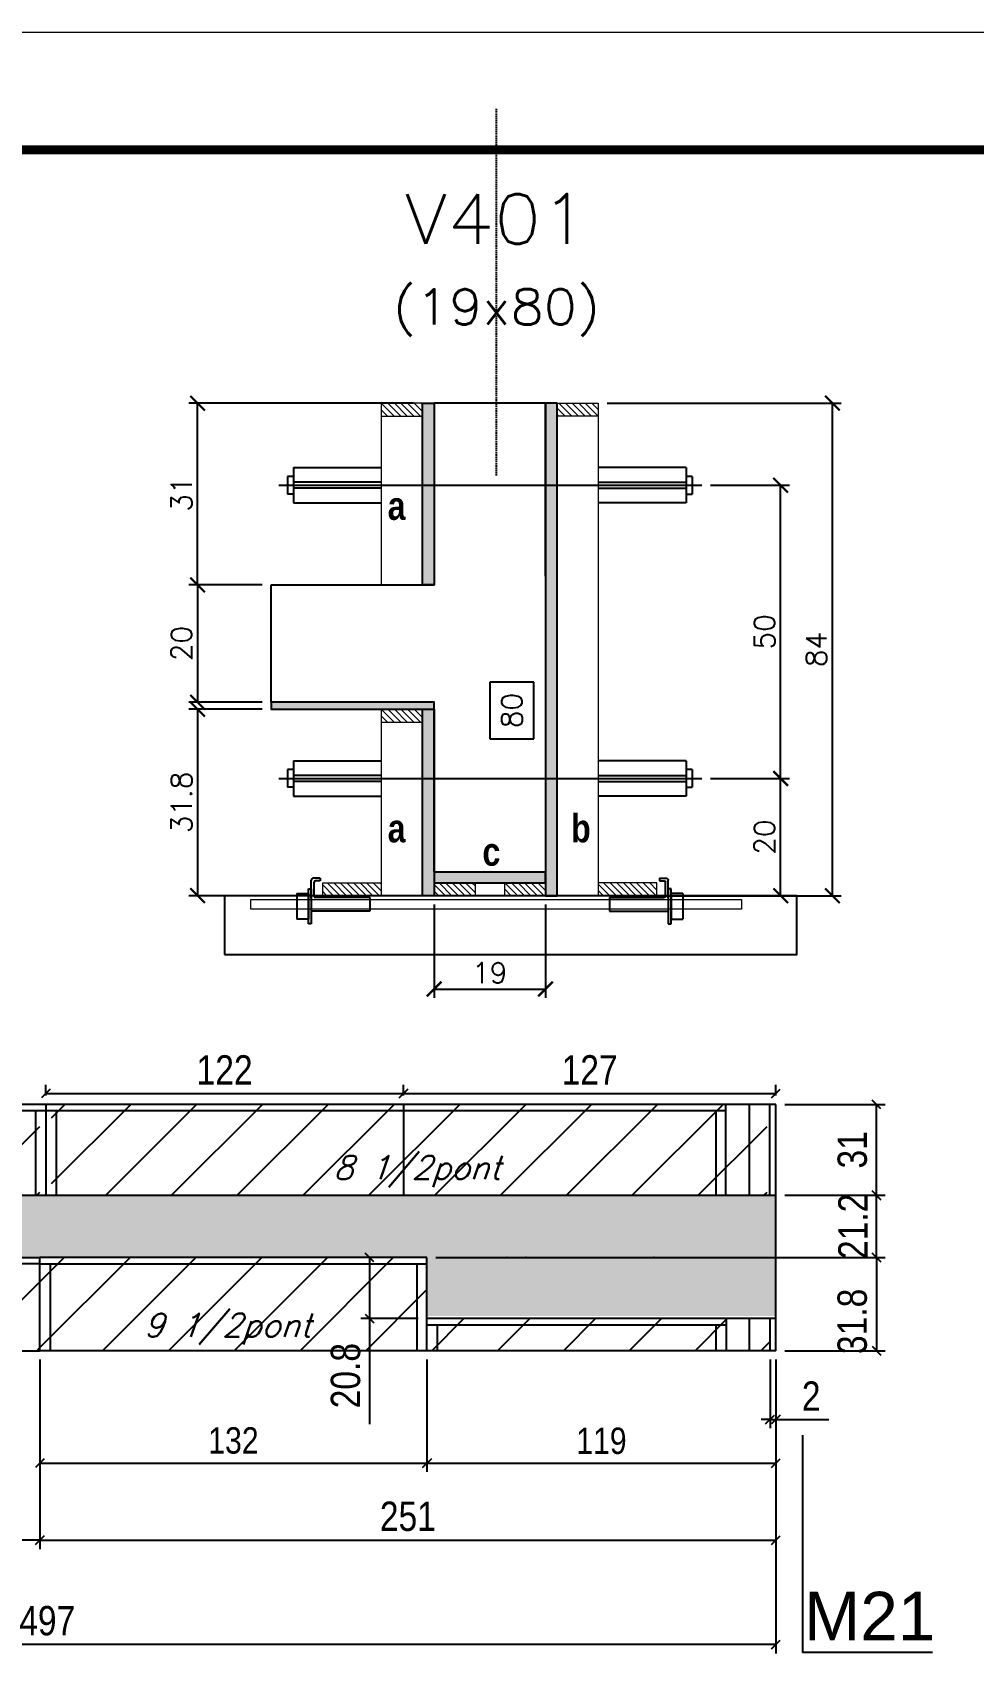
# Model space of a CAD drawing. Extents: x 137137 to 143418, y 10464 to 34486.
# Drawn here: x 139327 to 139648, y 32782 to 33337 of the extents above; entities that cross this region are included whole.
import ezdxf
from ezdxf.enums import TextEntityAlignment as Align

# ---------------------------------------------------------------- set-up
doc = ezdxf.new("R2010")
doc.units = 0
doc.linetypes.add('DASHED', pattern=[0.75, 0.5, -0.25])
doc.linetypes.add('HIDDEN', pattern=[0.375, 0.25, -0.125])
for name, color, linetype in [('barrote', 251, 'Continuous'), ('COTA', 241, 'Continuous'), ('Cota Seção (2x)', 4, 'Continuous'), ('detalhes', 4, 'Continuous'), ('NOMENCLATURA', 7, 'Continuous'), ('Painéis', 200, 'Continuous'), ('presilha', 1, 'Continuous'), ('Reaproveitamento', 251, 'Continuous'), ('SARR_2.2x7', 40, 'Continuous'), ('SARR_3.5x7', 81, 'Continuous'), ('TENSOR', 3, 'Continuous'), ('texto', 7, 'Continuous'), ('Texto de Titulo', 7, 'Continuous'), ('Texto Qtd Sarr', 242, 'Continuous')]:
    doc.layers.add(name, color=color, linetype=linetype)
for name, color, linetype, lineweight in [('CONCRETO', 251, 'Continuous', 25), ('Folhas', 255, 'Continuous', 9), ('Hachura', 251, 'Continuous', 9), ('Madeira', 126, 'Continuous', 18), ('SARRAFO DE PRESSAO', 251, 'DASHED', 9), ('SCO-___-LAJ', 2, 'Continuous', 0), ('Texto Seção', 7, 'Continuous', 15)]:
    doc.layers.add(name, color=color, linetype=linetype, lineweight=lineweight)
doc.styles.add('COTA TECNICA', font='techl___.ttf', dxfattribs={"height": 10})
doc.styles.add('COTA TECNICA-50', font='techl___.ttf', dxfattribs={"height": 9})
doc.styles.add('Romans', font='romans.shx')
doc.styles.get("Standard").update_dxf_attribs({"font": 'arial.ttf'})
doc.styles.add('TECNICA', font='techb___.ttf', dxfattribs={"height": 10})
doc.dimstyles.new('COTA PAINEL-50', dxfattribs={"dimtxt": 9, "dimasz": 3, "dimexe": 3, "dimexo": 3, "dimgap": 3, "dimtad": 1, "dimdec": 1, "dimzin": 12, "dimdsep": 46, "dimtxsty": 'COTA TECNICA-50', "dimblk1": 'OBLIQUE', "dimblk2": 'OBLIQUE', "dimsah": 1, "dimcen": 0.9, "dimclrd": 4, "dimclre": 4, "dimclrt": 240, "dimadec": 1, "dimazin": 3, "dimtfac": 1, "dimtdec": 1, "dimtmove": 0, "dimatfit": 3, "dimfxl": 1, "dimtolj": 1, "dimtzin": 12, "dimarcsym": 0})
doc.dimstyles.new('Cota Seção (2x)', dxfattribs={"dimtxt": 7, "dimasz": 5, "dimexe": 3, "dimexo": 3, "dimgap": 2, "dimtad": 3, "dimdec": 1, "dimlfac": 0.5, "dimzin": 12, "dimdsep": 46, "dimtxsty": 'Romans', "dimblk": 'ARCHTICK', "dimcen": 0, "dimclrd": 4, "dimclre": 4, "dimclrt": 1, "dimadec": 1, "dimazin": 3, "dimtfac": 1, "dimtdec": 1, "dimtmove": 0, "dimatfit": 3, "dimldrblk": 'OBLIQUE', "dimfxl": 1, "dimtolj": 1, "dimtzin": 12, "dimarcsym": 0})
doc.dimstyles.new('Cota Seção interna', dxfattribs={"dimtxt": 7, "dimasz": 6, "dimexe": 0.18, "dimexo": 2, "dimgap": -4, "dimtad": 3, "dimdec": 1, "dimlfac": 0.5, "dimzin": 12, "dimdsep": 46, "dimtxsty": 'Romans', "dimblk": 'ARCHTICK', "dimcen": 0.09, "dimse1": 1, "dimse2": 1, "dimsd1": 1, "dimsd2": 1, "dimclrd": 180, "dimclre": 5, "dimclrt": 1, "dimadec": 0, "dimazin": 3, "dimtfac": 1, "dimtdec": 1, "dimtofl": 0, "dimtmove": 0, "dimatfit": 3, "dimldrblk": 'ARCHTICK', "dimfxl": 1, "dimtolj": 1, "dimtzin": 0, "dimarcsym": 0})
doc.dimstyles.new('PAINEL', dxfattribs={"dimtxt": 10, "dimasz": 3, "dimexe": 3, "dimexo": 3, "dimgap": 3, "dimtad": 1, "dimdec": 1, "dimzin": 12, "dimdsep": 46, "dimtxsty": 'COTA TECNICA', "dimblk1": 'OBLIQUE', "dimblk2": 'OBLIQUE', "dimsah": 1, "dimcen": 0.9, "dimclrd": 4, "dimclre": 4, "dimclrt": 240, "dimadec": 1, "dimazin": 3, "dimtfac": 1, "dimtdec": 1, "dimtmove": 0, "dimatfit": 3, "dimfxl": 1, "dimtolj": 1, "dimtzin": 12, "dimarcsym": 0})
pattern_1 = [(315, (162420.2107, 24813.1416), (1.12253202, 1.12253202), [])]
pattern_2 = [(45, (0, -2), (-11.2253202, 11.2253202), [])]

# ---------------------------------------------------------------- blocks, each defined once
blk = doc.blocks.new('9999999999')
at = {"layer": 'Folhas'}
blk.add_lwpolyline([(98138.98, 34190.21), (99623.98, 34190.21), (99623.98, 35240.21), (98138.98, 35240.21)], close=True, dxfattribs=at)
at = {"layer": 'Folhas', "color": 30, "const_width": 3}
blk.add_lwpolyline([(98213.98, 34230.21), (99583.98, 34230.21), (99583.98, 35200.21), (98213.98, 35200.21)], close=True, dxfattribs=at)
blk = doc.blocks.new('titulo1')
at = {"layer": 'Defpoints', "color": 252, "linetype": 'HIDDEN', "ltscale": 2}
blk.add_line((0, 0), (0, 125), dxfattribs=at)
at = {"layer": 'Defpoints', "style": 'Romans', "oblique": 15}
blk.add_attdef('FOLHA', text='', height=10, dxfattribs=at).set_placement((0, 15.58), align=Align.MIDDLE_CENTER)
at = {"layer": 'Texto Qtd Sarr', "color": 3, "style": 'Romans', "oblique": 15}
for tag, height, p in [('TITULO', 17, (0, 71.45)), ('SEÇÃO', 12, (0, 41.55))]:
    blk.add_attdef(tag, text='', height=height, dxfattribs=at).set_placement(p, align=Align.MIDDLE_CENTER)
blk = doc.blocks.new('_ArchTick')
at = {"color": 0, "linetype": 'ByBlock', "const_width": 0.15}
blk.add_lwpolyline([(-0.5, -0.5), (0.5, 0.5)], dxfattribs=at)
blk = doc.blocks.new('*D255')
at = {"layer": 'COTA', "color": 4, "lineweight": -2, "transparency": 16777216}
for p, q in [((139522.59, 33210.79), (139602.46, 33210.79)), ((139599.46, 33042.79), (139599.46, 33210.79)), ((139538.19, 33042.79), (139602.46, 33042.79))]:
    blk.add_line(p, q, dxfattribs=at)
at = {"layer": 'Defpoints', "color": 0, "transparency": 16777216}
for p in [(139519.59, 33210.79), (139599.46, 33210.79), (139535.19, 33042.79)]:
    blk.add_point(p, dxfattribs=at)
at = {"layer": 'COTA', "color": 4, "lineweight": -2, "transparency": 16777216, "xscale": 5, "yscale": 5, "zscale": 5}
for p, rotation in [((139599.46, 33210.79), 90), ((139599.46, 33042.79), 270)]:
    blk.add_blockref('_ArchTick', p, dxfattribs=dict(at, rotation=rotation))
at = {"layer": 'COTA', "color": 1, "transparency": 16777216, "insert": (139593.96, 33126.79), "char_height": 7, "attachment_point": 5, "rotation": 90, "style": 'Romans'}
blk.add_mtext('\\A1;84', dxfattribs=at)
blk = doc.blocks.new('_Oblique')
at = {"color": 0, "linetype": 'ByBlock', "lineweight": -2}
blk.add_line((-0.5, -0.5), (0.5, 0.5), dxfattribs=at)
blk = doc.blocks.new('*D256')
at = {"layer": 'Cota Seção (2x)', "color": 180, "lineweight": -2, "transparency": 16777216}
for p, q in [((139497.59, 33115.6), (139482.59, 33115.6)), ((139482.59, 33115.6), (139482.59, 33096.27)), ((139497.59, 33096.27), (139497.59, 33115.6)), ((139482.59, 33096.27), (139497.59, 33096.27))]:
    blk.add_line(p, q, dxfattribs=at)
at = {"layer": 'Defpoints', "color": 0, "transparency": 16777216}
for p in [(139501.59, 33210.79), (139501.59, 33210.79), (139501.59, 33050.79)]:
    blk.add_point(p, dxfattribs=at)
at = {"layer": 'Cota Seção (2x)', "color": 1, "transparency": 16777216, "insert": (139490.09, 33105.93), "char_height": 7, "attachment_point": 5, "rotation": 90, "style": 'Romans'}
blk.add_mtext('\\A1;80', dxfattribs=at)
blk = doc.blocks.new('*D257')
at = {"layer": 'COTA', "color": 4, "lineweight": -2, "transparency": 16777216}
for p, q in [((139404.99, 33148.79), (139379.93, 33148.79)), ((139382.93, 33148.79), (139382.93, 33108.79)), ((139404.99, 33108.79), (139379.93, 33108.79))]:
    blk.add_line(p, q, dxfattribs=at)
at = {"layer": 'Defpoints', "color": 0, "transparency": 16777216}
for p in [(139407.99, 33148.79), (139382.93, 33108.79), (139407.99, 33108.79)]:
    blk.add_point(p, dxfattribs=at)
at = {"layer": 'COTA', "color": 4, "lineweight": -2, "transparency": 16777216, "xscale": 5, "yscale": 5, "zscale": 5}
for p, rotation in [((139382.93, 33148.79), 90), ((139382.93, 33108.79), 270)]:
    blk.add_blockref('_ArchTick', p, dxfattribs=dict(at, rotation=rotation))
at = {"layer": 'COTA', "color": 1, "transparency": 16777216, "insert": (139377.43, 33128.79), "char_height": 7, "attachment_point": 5, "rotation": 90, "style": 'Romans'}
blk.add_mtext('\\A1;20', dxfattribs=at)
blk = doc.blocks.new('*D258')
at = {"layer": 'COTA', "color": 4, "lineweight": -2, "transparency": 16777216}
for p, q in [((139404.99, 33106.39), (139379.93, 33106.39)), ((139382.93, 33106.39), (139382.93, 33042.79)), ((139426.99, 33042.79), (139379.93, 33042.79))]:
    blk.add_line(p, q, dxfattribs=at)
at = {"layer": 'Defpoints', "color": 0, "transparency": 16777216}
for p in [(139407.99, 33106.39), (139382.93, 33042.79), (139429.99, 33042.79)]:
    blk.add_point(p, dxfattribs=at)
at = {"layer": 'COTA', "color": 4, "lineweight": -2, "transparency": 16777216, "xscale": 5, "yscale": 5, "zscale": 5}
for p, rotation in [((139382.93, 33106.39), 90), ((139382.93, 33042.79), 270)]:
    blk.add_blockref('_ArchTick', p, dxfattribs=dict(at, rotation=rotation))
at = {"layer": 'COTA', "color": 1, "transparency": 16777216, "insert": (139377.43, 33074.59), "char_height": 7, "attachment_point": 5, "rotation": 90, "style": 'Romans'}
blk.add_mtext('\\A1;31.8', dxfattribs=at)
blk = doc.blocks.new('PRESILHA METÁLICA 1')
at = {"layer": 'presilha'}
for p, q in [((7.5, 10.64), (7.5, 19.86)), ((12, 21), (8.64, 21)), ((9, 11.57), (9, 18.93)), ((12, 19.5), (9.57, 19.5)), ((12, 21), (12, 19.5)), ((0, 13), (6, 13)), ((0, 13), (0, 0)), ((6, 15.5), (7.5, 15.5)), ((6, -2.5), (6, 15.5)), ((6, 13), (6, 0)), ((7.5, 15.5), (7.5, -2.5)), ((37.5, 11), (9.57, 11)), ((37.5, 11), (37.5, 4.1)), ((6, 0), (0, 0)), ((37.5, 4.1), (7.5, 4.1)), ((7.5, -2.5), (6, -2.5))]:
    blk.add_line(p, q, dxfattribs=at)
for centre, radius, start, end in [((8.64, 19.86), 1.14, 90, 180), ((9.57, 18.93), 0.57, 90, 180), ((9.57, 11.57), 0.57, 180, 270)]:
    blk.add_arc(centre, radius, start, end, dxfattribs=at)
blk = doc.blocks.new('*D259')
at = {"layer": 'COTA', "color": 4, "lineweight": -2, "transparency": 16777216}
for p, q in [((139463.59, 33039.79), (139463.59, 33007.96)), ((139501.59, 33039.79), (139501.59, 33007.96)), ((139463.59, 33010.96), (139501.59, 33010.96))]:
    blk.add_line(p, q, dxfattribs=at)
at = {"layer": 'Defpoints', "color": 0, "transparency": 16777216}
for p in [(139463.59, 33042.79), (139501.59, 33042.79), (139501.59, 33010.96)]:
    blk.add_point(p, dxfattribs=at)
at = {"layer": 'COTA', "color": 4, "lineweight": -2, "transparency": 16777216, "xscale": 5, "yscale": 5, "zscale": 5, "rotation": 180}
blk.add_blockref('_ArchTick', (139463.59, 33010.96), dxfattribs=at)
at = {"layer": 'COTA', "color": 4, "lineweight": -2, "transparency": 16777216, "xscale": 5, "yscale": 5, "zscale": 5}
blk.add_blockref('_ArchTick', (139501.59, 33010.96), dxfattribs=at)
at = {"layer": 'COTA', "color": 1, "transparency": 16777216, "insert": (139482.59, 33016.46), "char_height": 7, "attachment_point": 5, "style": 'Romans'}
blk.add_mtext('\\A1;19', dxfattribs=at)
blk = doc.blocks.new('*D390')
at = {"layer": 'COTA', "color": 4, "linetype": 'ByBlock', "lineweight": -2, "transparency": 16777216}
for p, q in [((139083.14, 32884.6), (139083.14, 32819.95)), ((139329.14, 32884.6), (139329.14, 32819.95)), ((139329.14, 32822.95), (139083.14, 32822.95))]:
    blk.add_line(p, q, dxfattribs=at)
at = {"layer": 'Defpoints', "color": 0, "linetype": 'ByBlock', "transparency": 16777216}
for p in [(139083.14, 32887.6), (139329.14, 32887.6), (139083.14, 32822.95)]:
    blk.add_point(p, dxfattribs=at)
at = {"layer": 'COTA', "color": 4, "linetype": 'ByBlock', "lineweight": -2, "transparency": 16777216, "xscale": 3, "yscale": 3, "zscale": 3, "rotation": 180}
blk.add_blockref('_Oblique', (139083.14, 32822.95), dxfattribs=at)
at = {"layer": 'COTA', "color": 4, "linetype": 'ByBlock', "lineweight": -2, "transparency": 16777216, "xscale": 3, "yscale": 3, "zscale": 3}
blk.add_blockref('_Oblique', (139329.14, 32822.95), dxfattribs=at)
at = {"layer": 'COTA', "color": 240, "linetype": 'ByBlock', "transparency": 16777216, "insert": (139206.14, 32831.05), "char_height": 10, "attachment_point": 5, "style": 'COTA TECNICA'}
blk.add_mtext('\\A1;246', dxfattribs=at)
blk = doc.blocks.new('*D391')
at = {"layer": 'COTA', "color": 4, "linetype": 'ByBlock', "lineweight": -2, "transparency": 16777216}
for p, q in [((139083.14, 32884.6), (139083.14, 32784.35)), ((139580.16, 32884.6), (139580.16, 32784.35)), ((139580.16, 32787.35), (139083.14, 32787.35))]:
    blk.add_line(p, q, dxfattribs=at)
at = {"layer": 'Defpoints', "color": 0, "linetype": 'ByBlock', "transparency": 16777216}
for p in [(139083.14, 32887.6), (139580.16, 32887.6), (139083.14, 32787.35)]:
    blk.add_point(p, dxfattribs=at)
at = {"layer": 'COTA', "color": 4, "linetype": 'ByBlock', "lineweight": -2, "transparency": 16777216, "xscale": 3, "yscale": 3, "zscale": 3, "rotation": 180}
blk.add_blockref('_Oblique', (139083.14, 32787.35), dxfattribs=at)
at = {"layer": 'COTA', "color": 4, "linetype": 'ByBlock', "lineweight": -2, "transparency": 16777216, "xscale": 3, "yscale": 3, "zscale": 3}
blk.add_blockref('_Oblique', (139580.16, 32787.35), dxfattribs=at)
at = {"layer": 'COTA', "color": 240, "linetype": 'ByBlock', "transparency": 16777216, "insert": (139331.65, 32795.45), "char_height": 10, "attachment_point": 5, "style": 'COTA TECNICA'}
blk.add_mtext('\\A1;497', dxfattribs=at)
blk = doc.blocks.new('*D260')
at = {"layer": 'COTA', "color": 4, "linetype": 'ByBlock', "lineweight": -2, "transparency": 16777216}
for p, q in [((139583.16, 32940.6), (139617.49, 32940.6)), ((139614.49, 32919.4), (139614.49, 32940.6)), ((139464.16, 32919.4), (139617.49, 32919.4))]:
    blk.add_line(p, q, dxfattribs=at)
at = {"layer": 'Defpoints', "color": 0, "linetype": 'ByBlock', "transparency": 16777216}
for p in [(139580.16, 32940.6), (139614.49, 32940.6), (139461.16, 32919.4)]:
    blk.add_point(p, dxfattribs=at)
at = {"layer": 'COTA', "color": 4, "linetype": 'ByBlock', "lineweight": -2, "transparency": 16777216, "xscale": 3, "yscale": 3, "zscale": 3}
for p, rotation in [((139614.49, 32940.6), 90), ((139614.49, 32919.4), 270)]:
    blk.add_blockref('_Oblique', p, dxfattribs=dict(at, rotation=rotation))
at = {"layer": 'COTA', "color": 240, "linetype": 'ByBlock', "transparency": 16777216, "insert": (139606.44, 32930), "char_height": 10, "attachment_point": 5, "rotation": 90, "style": 'COTA TECNICA'}
blk.add_mtext('\\A1;21.2', dxfattribs=at)
blk = doc.blocks.new('*D396')
at = {"layer": 'COTA', "color": 4, "linetype": 'ByBlock', "lineweight": -2, "transparency": 16777216}
for p, q in [((139329.14, 32884.6), (139329.14, 32819.95)), ((139580.16, 32884.6), (139580.16, 32819.95)), ((139329.14, 32822.95), (139580.16, 32822.95))]:
    blk.add_line(p, q, dxfattribs=at)
at = {"layer": 'Defpoints', "color": 0, "linetype": 'ByBlock', "transparency": 16777216}
for p in [(139329.14, 32887.6), (139580.16, 32887.6), (139580.16, 32822.95)]:
    blk.add_point(p, dxfattribs=at)
at = {"layer": 'COTA', "color": 4, "linetype": 'ByBlock', "lineweight": -2, "transparency": 16777216, "xscale": 3, "yscale": 3, "zscale": 3, "rotation": 180}
blk.add_blockref('_Oblique', (139329.14, 32822.95), dxfattribs=at)
at = {"layer": 'COTA', "color": 4, "linetype": 'ByBlock', "lineweight": -2, "transparency": 16777216, "xscale": 3, "yscale": 3, "zscale": 3}
blk.add_blockref('_Oblique', (139580.16, 32822.95), dxfattribs=at)
at = {"layer": 'COTA', "color": 240, "linetype": 'ByBlock', "transparency": 16777216, "insert": (139454.65, 32831.06), "char_height": 10, "attachment_point": 5, "style": 'COTA TECNICA'}
blk.add_mtext('\\A1;251', dxfattribs=at)
blk = doc.blocks.new('*D264')
at = {"layer": 'COTA', "color": 4, "linetype": 'ByBlock', "lineweight": -2, "transparency": 16777216}
for p, q in [((139578.16, 32884.6), (139578.16, 32861.13)), ((139580.16, 32884.6), (139580.16, 32861.13)), ((139578.16, 32864.13), (139575.16, 32864.13)), ((139578.16, 32864.13), (139580.16, 32864.13)), ((139580.16, 32864.13), (139598.27, 32864.13))]:
    blk.add_line(p, q, dxfattribs=at)
at = {"layer": 'Defpoints', "color": 0, "linetype": 'ByBlock', "transparency": 16777216}
for p in [(139578.16, 32887.6), (139580.16, 32887.6), (139580.16, 32864.13)]:
    blk.add_point(p, dxfattribs=at)
at = {"layer": 'COTA', "color": 4, "linetype": 'ByBlock', "lineweight": -2, "transparency": 16777216, "xscale": 3, "yscale": 3, "zscale": 3}
blk.add_blockref('_Oblique', (139578.16, 32864.13), dxfattribs=at)
at = {"layer": 'COTA', "color": 4, "linetype": 'ByBlock', "lineweight": -2, "transparency": 16777216, "xscale": 3, "yscale": 3, "zscale": 3, "rotation": 180}
blk.add_blockref('_Oblique', (139580.16, 32864.13), dxfattribs=at)
at = {"layer": 'COTA', "color": 240, "linetype": 'ByBlock', "transparency": 16777216, "insert": (139592.21, 32872.13), "char_height": 10, "attachment_point": 5, "style": 'COTA TECNICA'}
blk.add_mtext('\\A1;2', dxfattribs=at)
blk = doc.blocks.new('*D397')
at = {"layer": 'COTA', "color": 4, "linetype": 'ByBlock', "lineweight": -2, "transparency": 16777216}
for p, q in [((139329.14, 32884.6), (139329.14, 32846.24)), ((139461.16, 32884.6), (139461.16, 32846.24)), ((139329.14, 32849.24), (139461.16, 32849.24))]:
    blk.add_line(p, q, dxfattribs=at)
at = {"layer": 'Defpoints', "color": 0, "linetype": 'ByBlock', "transparency": 16777216}
for p in [(139329.14, 32887.6), (139461.16, 32887.6), (139461.16, 32849.24)]:
    blk.add_point(p, dxfattribs=at)
at = {"layer": 'COTA', "color": 4, "linetype": 'ByBlock', "lineweight": -2, "transparency": 16777216, "xscale": 3, "yscale": 3, "zscale": 3, "rotation": 180}
blk.add_blockref('_Oblique', (139329.14, 32849.24), dxfattribs=at)
at = {"layer": 'COTA', "color": 4, "linetype": 'ByBlock', "lineweight": -2, "transparency": 16777216, "xscale": 3, "yscale": 3, "zscale": 3}
blk.add_blockref('_Oblique', (139461.16, 32849.24), dxfattribs=at)
at = {"layer": 'COTA', "color": 240, "linetype": 'ByBlock', "transparency": 16777216, "insert": (139395.15, 32856.93), "char_height": 9, "attachment_point": 5, "style": 'COTA TECNICA-50'}
blk.add_mtext('\\A1;132', dxfattribs=at)
blk = doc.blocks.new('*D265')
at = {"layer": 'COTA', "color": 4, "linetype": 'ByBlock', "lineweight": -2, "transparency": 16777216}
for p, q in [((139461.16, 32884.6), (139461.16, 32846.24)), ((139580.16, 32884.6), (139580.16, 32846.24)), ((139461.16, 32849.24), (139580.16, 32849.24))]:
    blk.add_line(p, q, dxfattribs=at)
at = {"layer": 'Defpoints', "color": 0, "linetype": 'ByBlock', "transparency": 16777216}
for p in [(139461.16, 32887.6), (139580.16, 32887.6), (139580.16, 32849.24)]:
    blk.add_point(p, dxfattribs=at)
at = {"layer": 'COTA', "color": 4, "linetype": 'ByBlock', "lineweight": -2, "transparency": 16777216, "xscale": 3, "yscale": 3, "zscale": 3, "rotation": 180}
blk.add_blockref('_Oblique', (139461.16, 32849.24), dxfattribs=at)
at = {"layer": 'COTA', "color": 4, "linetype": 'ByBlock', "lineweight": -2, "transparency": 16777216, "xscale": 3, "yscale": 3, "zscale": 3}
blk.add_blockref('_Oblique', (139580.16, 32849.24), dxfattribs=at)
at = {"layer": 'COTA', "color": 240, "linetype": 'ByBlock', "transparency": 16777216, "insert": (139520.66, 32856.81), "char_height": 9, "attachment_point": 5, "style": 'COTA TECNICA-50'}
blk.add_mtext('\\A1;119', dxfattribs=at)
blk = doc.blocks.new('*D404')
at = {"layer": 'COTA', "color": 4, "lineweight": -2, "ltscale": 25, "transparency": 16777216}
for p, q in [((139458.16, 32919.4), (139438.56, 32919.4)), ((139441.56, 32919.4), (139441.56, 32898.6)), ((139458.16, 32898.6), (139438.56, 32898.6)), ((139441.56, 32898.6), (139441.56, 32862.56))]:
    blk.add_line(p, q, dxfattribs=at)
at = {"layer": 'Defpoints', "color": 0, "ltscale": 25, "transparency": 16777216}
for p in [(139461.16, 32919.4), (139441.56, 32898.6), (139461.16, 32898.6)]:
    blk.add_point(p, dxfattribs=at)
at = {"layer": 'COTA', "color": 4, "lineweight": -2, "ltscale": 25, "transparency": 16777216, "xscale": 3, "yscale": 3, "zscale": 3}
for p, rotation in [((139441.56, 32919.4), 90), ((139441.56, 32898.6), 270)]:
    blk.add_blockref('_Oblique', p, dxfattribs=dict(at, rotation=rotation))
at = {"layer": 'COTA', "color": 240, "ltscale": 25, "transparency": 16777216, "insert": (139433.43, 32879.08), "char_height": 10, "attachment_point": 5, "rotation": 90, "style": 'COTA TECNICA'}
blk.add_mtext('\\A1;20.8', dxfattribs=at)
blk = doc.blocks.new('*D405')
at = {"layer": 'COTA', "color": 4, "lineweight": -2, "ltscale": 25, "transparency": 16777216}
for p, q in [((139464.16, 32919.4), (139617.49, 32919.4)), ((139614.49, 32919.4), (139614.49, 32887.6)), ((139583.16, 32887.6), (139617.49, 32887.6))]:
    blk.add_line(p, q, dxfattribs=at)
at = {"layer": 'Defpoints', "color": 0, "ltscale": 25, "transparency": 16777216}
for p in [(139461.16, 32919.4), (139580.16, 32887.6), (139614.49, 32887.6)]:
    blk.add_point(p, dxfattribs=at)
at = {"layer": 'COTA', "color": 4, "lineweight": -2, "ltscale": 25, "transparency": 16777216, "xscale": 3, "yscale": 3, "zscale": 3}
for p, rotation in [((139614.49, 32919.4), 90), ((139614.49, 32887.6), 270)]:
    blk.add_blockref('_Oblique', p, dxfattribs=dict(at, rotation=rotation))
at = {"layer": 'COTA', "color": 240, "ltscale": 25, "transparency": 16777216, "insert": (139606.25, 32897.6), "char_height": 10, "attachment_point": 5, "rotation": 90, "style": 'COTA TECNICA'}
blk.add_mtext('\\A1;31.8', dxfattribs=at)
blk = doc.blocks.new('*D1093')
at = {"layer": 'COTA', "color": 4, "lineweight": -2, "transparency": 16777216}
for p, q in [((139557.89, 33082.79), (139584.79, 33082.79)), ((139581.79, 33042.79), (139581.79, 33082.79)), ((139542.59, 33042.79), (139584.79, 33042.79))]:
    blk.add_line(p, q, dxfattribs=at)
at = {"layer": 'Defpoints', "color": 0, "transparency": 16777216}
for p in [(139554.89, 33082.79), (139581.79, 33082.79), (139539.59, 33042.79)]:
    blk.add_point(p, dxfattribs=at)
at = {"layer": 'COTA', "color": 4, "lineweight": -2, "transparency": 16777216, "xscale": 5, "yscale": 5, "zscale": 5}
for p, rotation in [((139581.79, 33082.79), 90), ((139581.79, 33042.79), 270)]:
    blk.add_blockref('_ArchTick', p, dxfattribs=dict(at, rotation=rotation))
at = {"layer": 'COTA', "color": 1, "transparency": 16777216, "insert": (139576.29, 33062.79), "char_height": 7, "attachment_point": 5, "rotation": 90, "style": 'Romans'}
blk.add_mtext('\\A1;20', dxfattribs=at)
blk = doc.blocks.new('*D1094')
at = {"layer": 'COTA', "color": 4, "lineweight": -2, "transparency": 16777216}
for p, q in [((139456.59, 33210.79), (139379.93, 33210.79)), ((139382.93, 33148.79), (139382.93, 33210.79)), ((139404.99, 33148.79), (139379.93, 33148.79))]:
    blk.add_line(p, q, dxfattribs=at)
at = {"layer": 'Defpoints', "color": 0, "transparency": 16777216}
for p in [(139382.93, 33210.79), (139459.59, 33210.79), (139407.99, 33148.79)]:
    blk.add_point(p, dxfattribs=at)
at = {"layer": 'COTA', "color": 4, "lineweight": -2, "transparency": 16777216, "xscale": 5, "yscale": 5, "zscale": 5}
for p, rotation in [((139382.93, 33210.79), 90), ((139382.93, 33148.79), 270)]:
    blk.add_blockref('_ArchTick', p, dxfattribs=dict(at, rotation=rotation))
at = {"layer": 'COTA', "color": 1, "transparency": 16777216, "insert": (139377.43, 33179.79), "char_height": 7, "attachment_point": 5, "rotation": 90, "style": 'Romans'}
blk.add_mtext('\\A1;31', dxfattribs=at)
blk = doc.blocks.new('*D1095')
at = {"layer": 'COTA', "color": 4, "lineweight": -2, "transparency": 16777216}
for p, q in [((139557.89, 33182.79), (139584.79, 33182.79)), ((139581.79, 33082.79), (139581.79, 33182.79)), ((139557.89, 33082.79), (139584.79, 33082.79))]:
    blk.add_line(p, q, dxfattribs=at)
at = {"layer": 'Defpoints', "color": 0, "transparency": 16777216}
for p in [(139554.89, 33182.79), (139581.79, 33182.79), (139554.89, 33082.79)]:
    blk.add_point(p, dxfattribs=at)
at = {"layer": 'COTA', "color": 4, "lineweight": -2, "transparency": 16777216, "xscale": 5, "yscale": 5, "zscale": 5}
for p, rotation in [((139581.79, 33182.79), 90), ((139581.79, 33082.79), 270)]:
    blk.add_blockref('_ArchTick', p, dxfattribs=dict(at, rotation=rotation))
at = {"layer": 'COTA', "color": 1, "transparency": 16777216, "insert": (139576.29, 33132.79), "char_height": 7, "attachment_point": 5, "rotation": 90, "style": 'Romans'}
blk.add_mtext('\\A1;50', dxfattribs=at)
blk = doc.blocks.new('*D1096')
at = {"layer": 'COTA', "color": 4, "lineweight": -2, "ltscale": 25, "transparency": 16777216}
for p, q in [((139583.16, 32971.6), (139617.49, 32971.6)), ((139614.49, 32940.6), (139614.49, 32971.6)), ((139583.16, 32940.6), (139617.49, 32940.6))]:
    blk.add_line(p, q, dxfattribs=at)
at = {"layer": 'Defpoints', "color": 0, "ltscale": 25, "transparency": 16777216}
for p in [(139580.16, 32971.6), (139614.49, 32971.6), (139580.16, 32940.6)]:
    blk.add_point(p, dxfattribs=at)
at = {"layer": 'COTA', "color": 4, "lineweight": -2, "ltscale": 25, "transparency": 16777216, "xscale": 3, "yscale": 3, "zscale": 3}
for p, rotation in [((139614.49, 32971.6), 90), ((139614.49, 32940.6), 270)]:
    blk.add_blockref('_Oblique', p, dxfattribs=dict(at, rotation=rotation))
at = {"layer": 'COTA', "color": 240, "ltscale": 25, "transparency": 16777216, "insert": (139606.27, 32956.1), "char_height": 10, "attachment_point": 5, "rotation": 90, "style": 'COTA TECNICA'}
blk.add_mtext('\\A1;31', dxfattribs=at)
blk = doc.blocks.new('*D1100')
at = {"layer": 'COTA', "color": 4, "lineweight": -2, "ltscale": 25, "transparency": 16777216}
for p, q in [((139331.14, 32974.6), (139331.14, 32978.31)), ((139453.14, 32974.6), (139453.14, 32978.31)), ((139331.14, 32975.31), (139453.14, 32975.31))]:
    blk.add_line(p, q, dxfattribs=at)
at = {"layer": 'Defpoints', "color": 0, "ltscale": 25, "transparency": 16777216}
for p in [(139331.14, 32971.6), (139453.14, 32975.31), (139453.14, 32971.6)]:
    blk.add_point(p, dxfattribs=at)
at = {"layer": 'COTA', "color": 4, "lineweight": -2, "ltscale": 25, "transparency": 16777216, "xscale": 3, "yscale": 3, "zscale": 3, "rotation": 180}
blk.add_blockref('_Oblique', (139331.14, 32975.31), dxfattribs=at)
at = {"layer": 'COTA', "color": 4, "lineweight": -2, "ltscale": 25, "transparency": 16777216, "xscale": 3, "yscale": 3, "zscale": 3}
blk.add_blockref('_Oblique', (139453.14, 32975.31), dxfattribs=at)
at = {"layer": 'COTA', "color": 240, "ltscale": 25, "transparency": 16777216, "insert": (139392.14, 32983.37), "char_height": 10, "attachment_point": 5, "style": 'COTA TECNICA'}
blk.add_mtext('\\A1;122', dxfattribs=at)
blk = doc.blocks.new('*D1101')
at = {"layer": 'COTA', "color": 4, "lineweight": -2, "ltscale": 25, "transparency": 16777216}
for p, q in [((139453.14, 32974.6), (139453.14, 32978.31)), ((139580.14, 32974.6), (139580.14, 32978.31)), ((139453.14, 32975.31), (139580.14, 32975.31))]:
    blk.add_line(p, q, dxfattribs=at)
at = {"layer": 'Defpoints', "color": 0, "ltscale": 25, "transparency": 16777216}
for p in [(139453.14, 32971.6), (139580.14, 32975.31), (139580.14, 32971.6)]:
    blk.add_point(p, dxfattribs=at)
at = {"layer": 'COTA', "color": 4, "lineweight": -2, "ltscale": 25, "transparency": 16777216, "xscale": 3, "yscale": 3, "zscale": 3, "rotation": 180}
blk.add_blockref('_Oblique', (139453.14, 32975.31), dxfattribs=at)
at = {"layer": 'COTA', "color": 4, "lineweight": -2, "ltscale": 25, "transparency": 16777216, "xscale": 3, "yscale": 3, "zscale": 3}
blk.add_blockref('_Oblique', (139580.14, 32975.31), dxfattribs=at)
at = {"layer": 'COTA', "color": 240, "ltscale": 25, "transparency": 16777216, "insert": (139516.64, 32983.39), "char_height": 10, "attachment_point": 5, "style": 'COTA TECNICA'}
blk.add_mtext('\\A1;127', dxfattribs=at)

msp = doc.modelspace()

# ---------------------------------------------------------------- hatches: boundary and pattern name
at = {"layer": 'COTA', "linetype": 'ByBlock'}
h = msp.add_hatch(dxfattribs=at)
h.set_pattern_fill('AR-CONC', color=256, scale=0.03)
h.set_pattern_definition([(50, (1092.9106, -286.431), (5.46554007, -0.47817257), [0.5715, -6.2865]), (355, (1092.9106, -286.431), (-1.05730264, 5.73170536), [0.4572, -5.02921753]), (100.4514447, (1093.366, -286.4707), (4.40823741, 5.25353256), [0.48570026, -5.34270734]), (46.1842, (1092.9106, -284.907), (8.13237123, -1.26126984), [0.85725, -9.42975]), (96.6355576, (1093.588, -285.012), (7.122124, 7.42278374), [0.7285507, -8.01406824]), (351.184151, (1092.911, -284.907), (7.122124, 7.42278374), [0.685799, -7.54379196]), (21, (1093.6726, -285.288), (4.54843174, -3.06795595), [0.5715, -6.2865]), (326, (1093.6726, -285.288), (1.85406085, 5.52563898), [0.4572, -5.0292]), (71.451445, (1094.0516, -285.5435), (6.40249258, 2.45768307), [0.48570026, -5.34269813]), (37.5, (1092.9106, -286.4309), (0.092658098, 2.536651166), [0, -4.96824, 0, -5.1054, 0, -5.04825]), (7.5, (1092.9106, -286.4309), (2.004589875, 3.005417245), [0, -2.91084, 0, -4.85394, 0, -1.92405]), (327.5, (1091.2113, -286.4309), (4.067717855, -0.17186232), [0, -1.905, 0, -5.9436, 0, -7.8867]), (317.5, (1090.4493, -286.431), (4.44387544, 0.76279473), [0, -2.4765, 0, -3.94716, 0, -5.6007])])
h.paths.add_polyline_path([(139083.14, 32919.4), (139461.16, 32919.4), (139461.16, 32899.4), (139580.16, 32899.4), (139580.16, 32940.6), (139083.14, 32940.6)])
at = {"layer": 'Hachura'}
h = msp.add_hatch(dxfattribs=at)
h.set_pattern_fill('ANSI31', color=256, scale=0.5, angle=270, style=0)
h.set_pattern_definition([(315, (162420.2107, 24903.1416), (1.12253202, 1.12253202), [])])
h.paths.add_polyline_path([(139459.59, 33206.39), (139459.59, 33210.79), (139445.59, 33210.79), (139445.59, 33206.39)])
h = msp.add_hatch(color=256, dxfattribs=at)
h.dxf.hatch_style = 1
h.paths.add_polyline_path([(139459.59, 33210.79), (139463.59, 33210.79), (139463.59, 33148.79), (139459.59, 33148.79)])
h = msp.add_hatch(color=256, dxfattribs=at)
h.dxf.hatch_style = 1
h.paths.add_polyline_path([(139505.59, 33210.79), (139501.59, 33210.79), (139501.59, 33042.79), (139505.59, 33042.79)])
h = msp.add_hatch(dxfattribs=at)
h.set_pattern_fill('ANSI31', color=256, scale=0.5, angle=270, style=0)
h.set_pattern_definition([(315, (162420.2107, 24903.1416), (1.12253202, 1.12253202), [])])
h.paths.add_polyline_path([(139505.59, 33206.39), (139505.59, 33210.79), (139519.59, 33210.79), (139519.59, 33206.39)])
h = msp.add_hatch(color=256, dxfattribs=at)
h.dxf.hatch_style = 1
h.paths.add_polyline_path([(139463.59, 33106.39), (139463.59, 33108.79), (139407.99, 33108.79), (139407.99, 33106.39)])
h = msp.add_hatch(dxfattribs=at)
h.set_pattern_fill('ANSI31', color=256, scale=0.5, angle=270, style=0)
h.set_pattern_definition([(315, (162420.2107, 24798.7416), (1.12253202, 1.12253202), [])])
h.paths.add_polyline_path([(139459.59, 33101.99), (139459.59, 33106.39), (139445.59, 33106.39), (139445.59, 33101.99)])
h = msp.add_hatch(color=256, dxfattribs=at)
h.dxf.hatch_style = 1
h.paths.add_polyline_path([(139459.59, 33106.39), (139463.59, 33106.39), (139463.59, 33042.79), (139459.59, 33042.79)])
h = msp.add_hatch(color=256, dxfattribs=at)
h.dxf.hatch_style = 1
h.paths.add_polyline_path([(139501.59, 33047.19), (139501.59, 33050.79), (139463.59, 33050.79), (139463.59, 33047.19)])
h = msp.add_hatch(dxfattribs=at)
h.set_pattern_fill('ANSI31', color=256, scale=0.5, angle=270, style=0)
h.set_pattern_definition([(315, (162420.2107, 24813.1416), (1.12253202, 1.12253202), [])])
h.paths.add_polyline_path([(139425.59, 33042.79), (139425.59, 33047.19), (139445.59, 33047.19), (139445.59, 33042.79)])
h = msp.add_hatch(dxfattribs=at)
h.set_pattern_fill('ANSI31', color=256, scale=0.5, angle=270, style=0)
h.set_pattern_definition(pattern_1)
h.paths.add_polyline_path([(139463.59, 33042.79), (139463.59, 33047.19), (139477.59, 33047.19), (139477.59, 33042.79)])
h = msp.add_hatch(dxfattribs=at)
h.set_pattern_fill('ANSI31', color=256, scale=0.5, angle=270, style=0)
h.set_pattern_definition(pattern_1)
h.paths.add_polyline_path([(139501.59, 33042.79), (139501.59, 33047.19), (139487.59, 33047.19), (139487.59, 33042.79)])
h = msp.add_hatch(dxfattribs=at)
h.set_pattern_fill('ANSI31', color=256, scale=0.5, angle=270, style=0)
h.set_pattern_definition(pattern_1)
h.paths.add_polyline_path([(139539.59, 33042.79), (139539.59, 33047.19), (139519.59, 33047.19), (139519.59, 33042.79)])
at = {"layer": 'Reaproveitamento', "linetype": 'ByBlock'}
h = msp.add_hatch(dxfattribs=at)
h.set_pattern_fill('ANSI31', color=256, scale=5)
h.set_pattern_definition([(45, (0, 51), (-11.2253202, 11.2253202), [])])
h.paths.add_polyline_path([(139329.14, 32971.6), (139085.14, 32971.6), (139085.14, 32940.6), (139329.14, 32940.6)])
h = msp.add_hatch(dxfattribs=at)
h.set_pattern_fill('ANSI31', color=256, scale=5)
h.set_pattern_definition([(45, (248, 51), (-11.2253202, 11.2253202), [])])
h.paths.add_polyline_path([(139577.14, 32971.6), (139333.14, 32971.6), (139333.14, 32940.6), (139577.14, 32940.6)])
h = msp.add_hatch(dxfattribs=at)
h.set_pattern_fill('ANSI31', color=256, scale=5)
h.set_pattern_definition(pattern_2)
h.paths.add_polyline_path([(139085.14, 32887.6), (139329.14, 32887.6), (139329.14, 32919.4), (139085.14, 32919.4)])
h = msp.add_hatch(dxfattribs=at)
h.set_pattern_fill('ANSI31', color=256, scale=5)
h.set_pattern_definition(pattern_2)
h.paths.add_polyline_path([(139461.16, 32887.6), (139461.16, 32919.4), (139329.14, 32919.4), (139329.14, 32887.6)])
h = msp.add_hatch(dxfattribs=at)
h.set_pattern_fill('ANSI31', color=256, scale=5)
h.set_pattern_definition(pattern_2)
h.paths.add_polyline_path([(139461.16, 32887.6), (139578.16, 32887.6), (139578.16, 32898.6), (139461.16, 32898.6)])

# ---------------------------------------------------------------- linework, layer by layer
at = {"ltscale": 3}
for p, q in [((139415.59, 33188.79), (139415.59, 33176.79)), ((139415.59, 33188.79), (139445.59, 33188.79)), ((139549.59, 33188.79), (139519.59, 33188.79)), ((139549.59, 33188.79), (139549.59, 33176.79)), ((139413.59, 33185.79), (139413.59, 33179.79)), ((139415.59, 33185.79), (139413.59, 33185.79)), ((139445.59, 33183.79), (139415.59, 33183.79)), ((139519.59, 33183.79), (139549.59, 33183.79)), ((139551.59, 33185.79), (139549.59, 33185.79)), ((139551.59, 33185.79), (139551.59, 33179.79)), ((139415.59, 33179.79), (139413.59, 33179.79)), ((139445.59, 33181.79), (139415.59, 33181.79)), ((139415.59, 33176.79), (139445.59, 33176.79)), ((139519.59, 33181.79), (139549.59, 33181.79)), ((139549.59, 33176.79), (139519.59, 33176.79)), ((139549.59, 33179.79), (139551.59, 33179.79)), ((139415.59, 33088.79), (139415.59, 33076.79)), ((139415.59, 33088.79), (139445.59, 33088.79)), ((139549.59, 33088.79), (139519.59, 33088.79)), ((139549.59, 33088.79), (139549.59, 33076.79)), ((139413.59, 33085.79), (139413.59, 33079.79)), ((139415.59, 33085.79), (139413.59, 33085.79)), ((139445.59, 33083.79), (139415.59, 33083.79)), ((139519.59, 33083.79), (139549.59, 33083.79)), ((139551.59, 33085.79), (139549.59, 33085.79)), ((139551.59, 33085.79), (139551.59, 33079.79)), ((139415.59, 33079.79), (139413.59, 33079.79)), ((139445.59, 33081.79), (139415.59, 33081.79)), ((139415.59, 33076.79), (139445.59, 33076.79)), ((139519.59, 33081.79), (139549.59, 33081.79)), ((139549.59, 33076.79), (139519.59, 33076.79)), ((139549.59, 33079.79), (139551.59, 33079.79))]:
    msp.add_line(p, q, dxfattribs=at)
at = {"layer": 'barrote'}
msp.add_lwpolyline([(139392.14, 33022.79), (139587.32, 33022.79), (139587.32, 33042.79), (139392.14, 33042.79)], close=True, dxfattribs=at)
at = {"layer": 'CONCRETO'}
for p, q in [((139501.59, 33210.79), (139463.59, 33210.79)), ((139501.59, 33151.79), (139501.59, 33210.79)), ((139501.59, 33210.79), (139501.59, 33210.79)), ((139501.59, 33210.79), (139501.59, 33050.79)), ((139407.99, 33108.79), (139407.99, 33148.79)), ((139407.99, 33148.79), (139463.59, 33148.79)), ((139463.59, 33108.79), (139407.99, 33108.79)), ((139463.59, 33050.79), (139463.59, 33108.79)), ((139501.59, 33050.79), (139463.59, 33050.79))]:
    msp.add_line(p, q, dxfattribs=at)
at = {"layer": 'COTA', "linetype": 'ByBlock'}
for p in [(139083.14, 32940.6), (139580.16, 32898.6)]:
    msp.add_line(p, (139580.16, 32940.6), dxfattribs=at)
at = {"layer": 'Madeira'}
for points in [[(139459.59, 33206.39), (139459.59, 33210.79), (139445.59, 33210.79), (139445.59, 33206.39)], [(139459.59, 33210.79), (139445.59, 33210.79), (139445.59, 33148.79), (139459.59, 33148.79)], [(139505.59, 33206.39), (139505.59, 33210.79), (139519.59, 33210.79), (139519.59, 33206.39)], [(139505.59, 33210.79), (139519.59, 33210.79), (139519.59, 33042.79), (139505.59, 33042.79)], [(139459.59, 33101.99), (139459.59, 33106.39), (139445.59, 33106.39), (139445.59, 33101.99)], [(139459.59, 33106.39), (139445.59, 33106.39), (139445.59, 33042.79), (139459.59, 33042.79)], [(139425.59, 33042.79), (139425.59, 33047.19), (139445.59, 33047.19), (139445.59, 33042.79)], [(139463.59, 33042.79), (139463.59, 33047.19), (139477.59, 33047.19), (139477.59, 33042.79)], [(139501.59, 33042.79), (139501.59, 33047.19), (139487.59, 33047.19), (139487.59, 33042.79)], [(139539.59, 33042.79), (139539.59, 33047.19), (139519.59, 33047.19), (139519.59, 33042.79)]]:
    msp.add_lwpolyline(points, close=True, dxfattribs=at)
at = {"layer": 'NOMENCLATURA', "linetype": 'Continuous'}
for p in [(139589.28, 32858.81), (139633.58, 32784.61)]:
    msp.add_line(p, (139589.28, 32784.67), dxfattribs=at)
at = {"layer": 'Painéis', "ltscale": 25}
for p, q in [((139580.14, 32971.6), (139083.14, 32971.6)), ((139331.14, 32971.6), (139331.14, 32940.6)), ((139453.14, 32971.6), (139453.14, 32940.6)), ((139578.14, 32940.6), (139578.14, 32971.6)), ((139580.14, 32940.6), (139580.14, 32971.6)), ((139083.14, 32940.6), (139580.14, 32940.6))]:
    msp.add_line(p, q, dxfattribs=at)
at = {"layer": 'Painéis', "linetype": 'ByBlock'}
for p, q in [((139083.14, 32919.4), (139329.14, 32919.4)), ((139329.14, 32887.6), (139329.14, 32919.4)), ((139461.16, 32919.4), (139329.14, 32919.4)), ((139329.14, 32887.6), (139329.14, 32919.4)), ((139461.16, 32887.6), (139461.16, 32919.4)), ((139488.57, 32919.4), (139488.4, 32919.4)), ((139494.96, 32919.4), (139494.76, 32919.4)), ((139521.18, 32919.4), (139521.15, 32919.4)), ((139538.77, 32919.4), (139538.56, 32919.4)), ((139550.86, 32919.4), (139550.82, 32919.4)), ((139580.16, 32898.6), (139461.16, 32898.6)), ((139578.16, 32887.6), (139578.16, 32898.6)), ((139580.16, 32887.6), (139580.16, 32898.6)), ((139083.14, 32887.6), (139329.14, 32887.6)), ((139580.16, 32887.6), (139329.14, 32887.6))]:
    msp.add_line(p, q, dxfattribs=at)
at = {"layer": 'Painéis'}
for points in [[(139459.59, 33210.79), (139463.59, 33210.79), (139463.59, 33148.79), (139459.59, 33148.79)], [(139505.59, 33210.79), (139501.59, 33210.79), (139501.59, 33042.79), (139505.59, 33042.79)], [(139463.59, 33106.39), (139463.59, 33108.79), (139407.99, 33108.79), (139407.99, 33106.39)], [(139459.59, 33106.39), (139463.59, 33106.39), (139463.59, 33042.79), (139459.59, 33042.79)], [(139501.59, 33047.19), (139501.59, 33050.79), (139463.59, 33050.79), (139463.59, 33047.19)]]:
    msp.add_lwpolyline(points, close=True, dxfattribs=at)
at = {"layer": 'SARR_2.2x7', "linetype": 'Continuous'}
for p, q in [((139571.14, 32940.6), (139571.14, 32971.6)), ((139331.14, 32969.4), (139100.14, 32969.4)), ((139563.14, 32969.4), (139331.14, 32969.4)), ((139329.14, 32917.2), (139100.14, 32917.2)), ((139329.14, 32917.2), (139461.16, 32917.2)), ((139461.16, 32896.4), (139563.16, 32896.4)), ((139571.16, 32887.6), (139571.16, 32898.6))]:
    msp.add_line(p, q, dxfattribs=at)
at = {"layer": 'SARR_3.5x7'}
for p, q in [((139563.14, 32940.6), (139563.14, 32971.6)), ((139327.64, 32969.4), (139327.64, 32940.6)), ((139334.64, 32969.4), (139334.64, 32940.6)), ((139559.64, 32969.4), (139559.64, 32940.6)), ((139332.64, 32917.2), (139332.64, 32887.6)), ((139457.66, 32917.2), (139457.66, 32887.6)), ((139464.66, 32896.4), (139464.66, 32887.6)), ((139559.66, 32896.4), (139559.66, 32887.6)), ((139563.16, 32898.6), (139563.16, 32887.6))]:
    msp.add_line(p, q, dxfattribs=at)
at = {"layer": 'SCO-___-LAJ', "color": 1}
msp.add_lwpolyline([(139401.14, 33041.45), (139568.44, 33041.45), (139568.44, 33038.25), (139401.14, 33038.25)], close=True, dxfattribs=at)
at = {"layer": 'TENSOR', "linetype": 'HIDDEN', "ltscale": 0.5}
for p, q in [((139410.59, 33182.79), (139554.89, 33182.79)), ((139410.59, 33082.79), (139554.89, 33082.79))]:
    msp.add_line(p, q, dxfattribs=at)

# ---------------------------------------------------------------- block references
at = {"layer": 'presilha', "yscale": 0.6666666666666666, "zscale": 0.6666666666666666}
for p, xscale in [((139416.72, 33034.82), 0.6666666666666666), ((139548.46, 33034.82), -0.6666666666666666)]:
    msp.add_blockref('PRESILHA METÁLICA 1', p, dxfattribs=dict(at, xscale=xscale))
at = {"layer": 'SARRAFO DE PRESSAO', "color": 6, "linetype": 'ByBlock'}
msp.add_blockref('9999999999', (40596.81, -1903), dxfattribs=at)
at = {"layer": 'Texto Seção'}
ref = msp.add_blockref('titulo1', (139484.87, 33186.13), dxfattribs=at)
ref.add_attrib('TITULO', 'V401', dxfattribs={"layer": 'Texto de Titulo', "color": 7, "height": 17, "style": 'Romans', "width": 1.1}).set_placement((139484.87, 33273.63), align=Align.MIDDLE_CENTER)
ref.add_attrib('SEÇÃO', '(19x80)', dxfattribs={"layer": 'Texto de Titulo', "color": 7, "height": 12, "style": 'Romans', "width": 1.1}).set_placement((139484.87, 33243.63), align=Align.MIDDLE_CENTER)

# ---------------------------------------------------------------- texts
at = {"layer": 'detalhes', "style": 'TECNICA'}
for s, p in [('a', (139447.76, 33170.99)), ('b', (139510.3, 33060.98)), ('a', (139447.76, 33060.99)), ('c', (139480.07, 33053.02))]:
    msp.add_text(s, height=9.6, dxfattribs=at).set_placement(p)
at = {"layer": 'NOMENCLATURA', "linetype": 'Continuous'}
msp.add_text('M21', height=16.5, dxfattribs=at).set_placement((139589.74, 32788.86))
at = {"layer": 'texto', "color": 2, "char_height": 8, "attachment_point": 5, "style": 'Romans'}
for s, insert in [('{\\Q19;\\C256;8 1/2pont}', (139457.81, 32948.73)), ('{\\Q19;\\C256;9 1/2pont}', (139393.18, 32895))]:
    msp.add_mtext(s, dxfattribs=dict(at, insert=insert))

# ---------------------------------------------------------------- dimensions: what is measured, and where the dimension line sits
at = {"layer": 'COTA'}
for base, p1, p2, picture, middle in [((139382.93, 33210.79), (139407.99, 33148.79), (139459.59, 33210.79), '*D1094', (139377.43, 33179.79)), ((139581.79, 33182.79), (139554.89, 33082.79), (139554.89, 33182.79), '*D1095', (139576.29, 33132.79)), ((139382.93, 33108.79), (139407.99, 33148.79), (139407.99, 33108.79), '*D257', (139377.43, 33128.79)), ((139382.93, 33042.79), (139407.99, 33106.39), (139429.99, 33042.79), '*D258', (139377.43, 33074.59)), ((139581.79, 33082.79), (139539.59, 33042.79), (139554.89, 33082.79), '*D1093', (139576.29, 33062.79))]:
    dim = msp.add_linear_dim(base=base, p1=p1, p2=p2, angle=90, dimstyle='Cota Seção (2x)', dxfattribs=at)
    dim.commit()
    dim.dimension.update_dxf_attribs({"geometry": picture, "text_midpoint": middle})
dim = msp.add_linear_dim(base=(139599.46, 33210.79), p1=(139535.19, 33042.79), p2=(139519.59, 33210.79), angle=90, dimstyle='Cota Seção (2x)', dxfattribs=at)
dim.commit()
dim.dimension.update_dxf_attribs({"geometry": '*D255', "text_midpoint": (139599.46, 33126.79), "dimtype": 160})
dim = msp.add_linear_dim(base=(139501.59, 33010.96), p1=(139463.59, 33042.79), p2=(139501.59, 33042.79), dimstyle='Cota Seção (2x)', dxfattribs=at)
dim.commit()
dim.dimension.update_dxf_attribs({"geometry": '*D259', "text_midpoint": (139482.59, 33016.46)})
at = {"layer": 'COTA', "ltscale": 25}
dim = msp.add_linear_dim(base=(139453.14, 32975.31), p1=(139331.14, 32971.6), p2=(139453.14, 32971.6), dimstyle='PAINEL', dxfattribs=at)
dim.commit()
dim.dimension.update_dxf_attribs({"geometry": '*D1100', "text_midpoint": (139392.14, 32983.37)})
dim = msp.add_linear_dim(base=(139580.14, 32975.31), p1=(139453.14, 32971.6), p2=(139580.14, 32971.6), dimstyle='PAINEL', override={"dimtmove": 1}, dxfattribs=at)
dim.commit()
dim.dimension.update_dxf_attribs({"geometry": '*D1101', "text_midpoint": (139516.64, 32983.39)})
for base, p1, p2, picture, middle in [((139614.49, 32971.6), (139580.16, 32940.6), (139580.16, 32971.6), '*D1096', (139606.27, 32956.1)), ((139441.56, 32898.6), (139461.16, 32919.4), (139461.16, 32898.6), '*D404', (139433.43, 32879.08))]:
    dim = msp.add_linear_dim(base=base, p1=p1, p2=p2, angle=90, dimstyle='PAINEL', dxfattribs=at)
    dim.commit()
    dim.dimension.update_dxf_attribs({"geometry": picture, "text_midpoint": middle})
at = {"layer": 'COTA', "linetype": 'ByBlock'}
dim = msp.add_linear_dim(base=(139614.49, 32940.6), p1=(139461.16, 32919.4), p2=(139580.16, 32940.6), angle=90, dimstyle='PAINEL', dxfattribs=at)
dim.commit()
dim.dimension.update_dxf_attribs({"geometry": '*D260', "text_midpoint": (139614.49, 32930), "dimtype": 160})
at = {"layer": 'COTA', "ltscale": 25}
dim = msp.add_linear_dim(base=(139614.49, 32887.6), p1=(139461.16, 32919.4), p2=(139580.16, 32887.6), angle=90, dimstyle='PAINEL', dxfattribs=at)
dim.commit()
dim.dimension.update_dxf_attribs({"geometry": '*D405', "text_midpoint": (139614.49, 32897.6), "dimtype": 160})
at = {"layer": 'COTA', "linetype": 'ByBlock'}
for base, p1, picture, middle in [((139083.14, 32822.95), (139329.14, 32887.6), '*D390', (139206.14, 32831.05)), ((139083.14, 32787.35), (139580.16, 32887.6), '*D391', (139331.65, 32795.45))]:
    dim = msp.add_linear_dim(base=base, p1=p1, p2=(139083.14, 32887.6), dimstyle='PAINEL', dxfattribs=at)
    dim.commit()
    dim.dimension.update_dxf_attribs({"geometry": picture, "text_midpoint": middle})
for base, p1, picture, middle in [((139580.16, 32822.95), (139329.14, 32887.6), '*D396', (139454.65, 32831.06)), ((139580.16, 32864.13), (139578.16, 32887.6), '*D264', (139592.21, 32872.13))]:
    dim = msp.add_linear_dim(base=base, p1=p1, p2=(139580.16, 32887.6), angle=180, dimstyle='PAINEL', dxfattribs=at)
    dim.commit()
    dim.dimension.update_dxf_attribs({"geometry": picture, "text_midpoint": middle})
for p1, p2, picture, middle in [((139329.14, 32887.6), (139461.16, 32887.6), '*D397', (139395.15, 32856.93)), ((139461.16, 32887.6), (139580.16, 32887.6), '*D265', (139520.66, 32856.81))]:
    dim = msp.add_aligned_dim(p1=p1, p2=p2, distance=-38.37, dimstyle='COTA PAINEL-50', override={"dimarcsym": 1}, dxfattribs=at)
    dim.commit()
    dim.dimension.update_dxf_attribs({"geometry": picture, "text_midpoint": middle})
at = {"layer": 'Cota Seção (2x)'}
dim = msp.add_linear_dim(base=(139501.59, 33210.79), p1=(139501.59, 33050.79), p2=(139501.59, 33210.79), angle=90, dimstyle='Cota Seção interna', dxfattribs=at)
dim.commit()
dim.dimension.update_dxf_attribs({"geometry": '*D256', "text_midpoint": (139501.59, 33105.93), "dimtype": 160})

doc.saveas('drawing.dxf')
